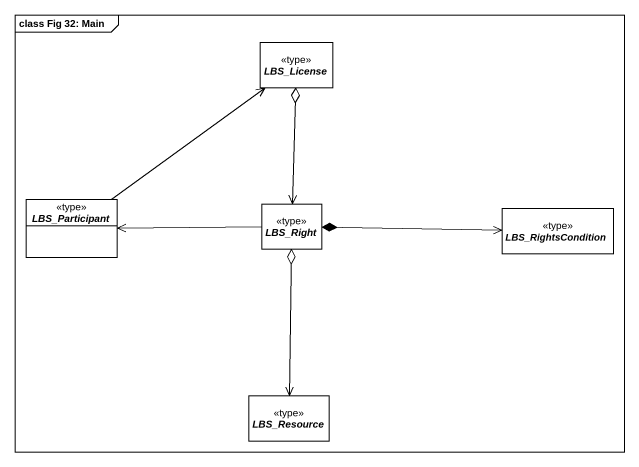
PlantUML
@startuml
mainframe class Fig 32: Main
hide circle
hide empty members
abstract class LBS_License <<type>>
abstract class LBS_Participant <<type>>
abstract class LBS_Right <<type>>
abstract class LBS_RightsCondition <<type>>
abstract class LBS_Resource <<type>>
LBS_License o--> LBS_Right
LBS_Participant -up-> LBS_License
LBS_Right -left-> LBS_Participant
LBS_Right *-right-> LBS_RightsCondition
LBS_Right o--> LBS_Resource
@enduml
